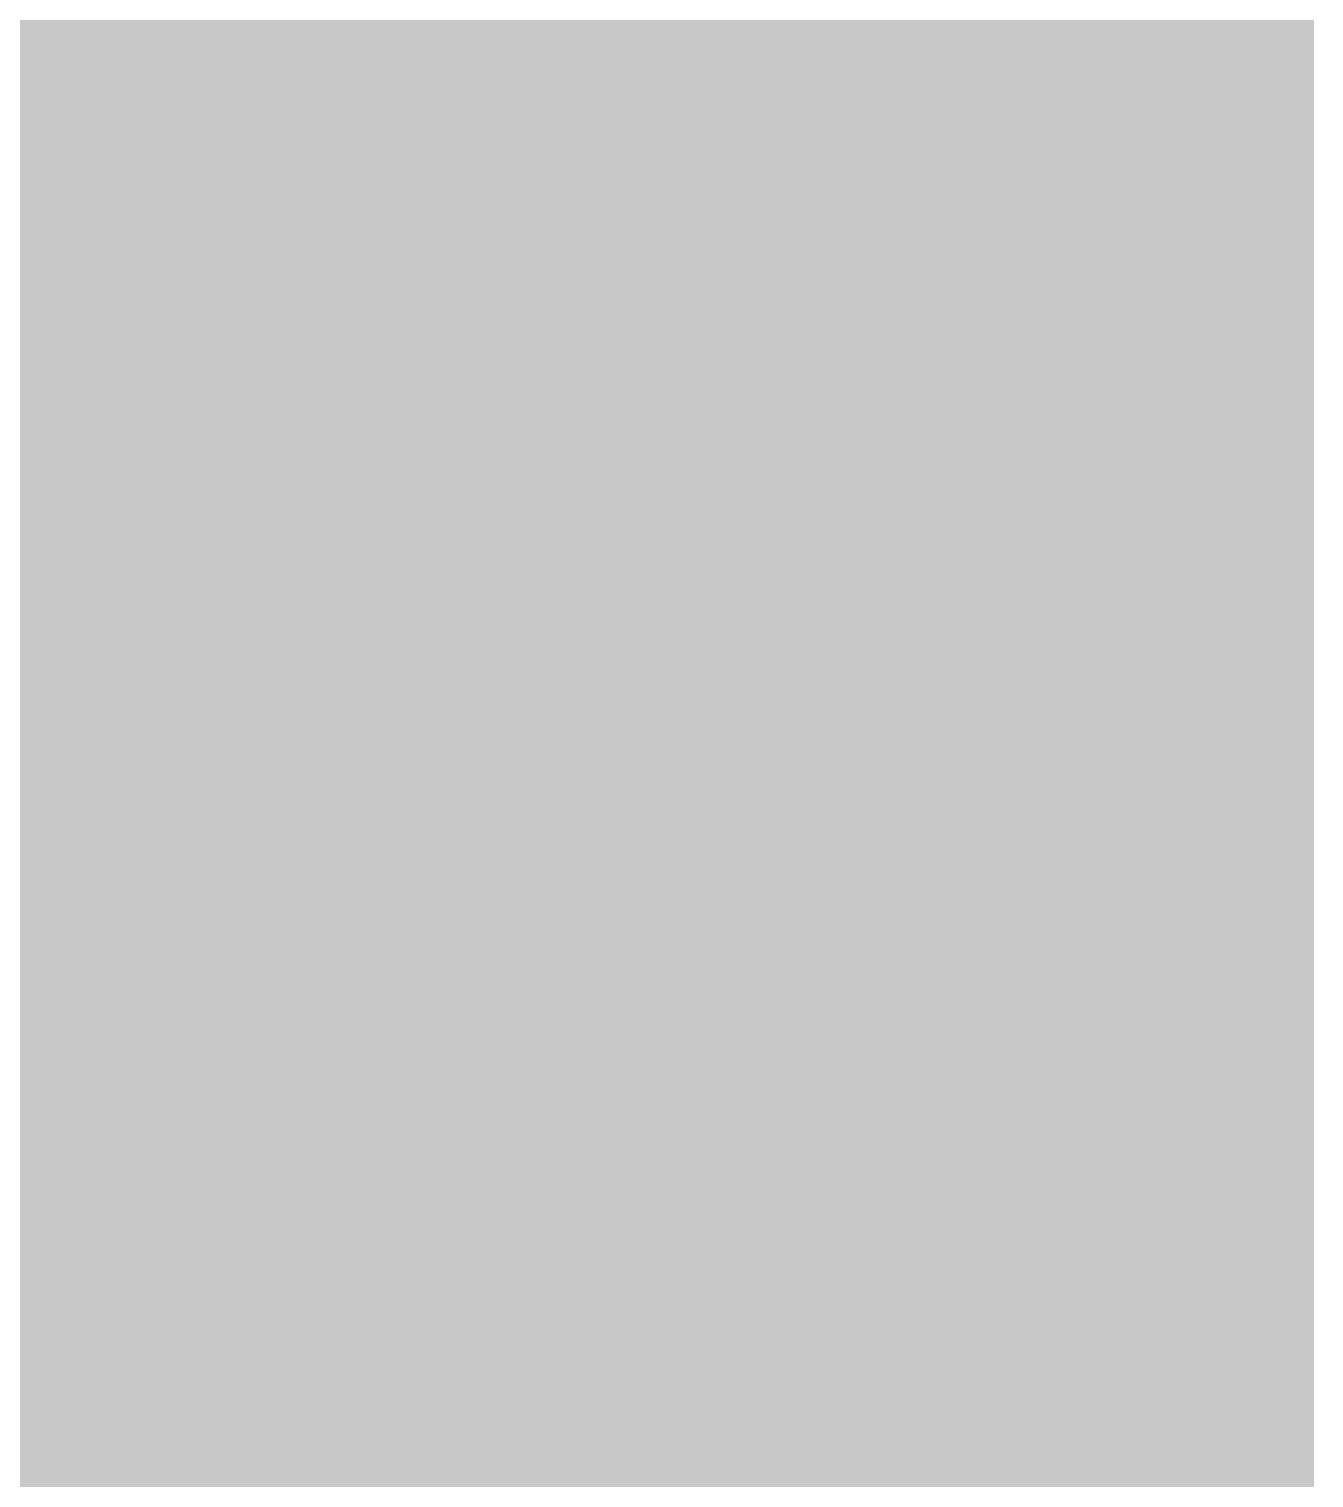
# Model space of a CAD drawing. Extents: x -0.1 to 65.1, y -1.2 to 30.1.
# Drawn here: x 24.2178 to 24.522, y 5.2769 to 5.6198 of the extents above; entities that cross this region are included whole.
import ezdxf

# ---------------------------------------------------------------- set-up
doc = ezdxf.new("R2010")
doc.units = 0
doc.header["$MEASUREMENT"] = 0
doc.layers.get('0').update_dxf_attribs({"linetype": 'CONTINUOUS'})
doc.layers.add('2D_LINE_126', color=7, linetype='CONTINUOUS')

# ---------------------------------------------------------------- blocks, each defined once
blk = doc.blocks.new('SMOOTH_0$0254')
at = {"const_width": 0.0127}
blk.add_lwpolyline([(-0.00635, 0, 1), (0.00635, 0, 1)], format="xyb", close=True, dxfattribs=at)
blk = doc.blocks.new('DRAWING_63')
at = {"layer": '2D_LINE_126', "const_width": 0.0254}
for points in [[(-5.84073, -2.24028), (-5.84073, -2.22885), (-5.84073, -2.21742), (-5.84073, -2.20599), (-5.84073, -2.19456), (-5.84073, -2.18313), (-5.84073, -2.1717), (-5.84073, -2.16027), (-5.84073, -2.14884), (-5.84073, -2.13741), (-5.84073, -2.12598), (-5.84073, -2.11455), (-5.84073, -2.10312), (-5.84073, -2.09169), (-5.84073, -2.08026), (-5.84073, -2.06883), (-5.84073, -2.0574), (-5.84073, -2.04597), (-5.84073, -2.03454), (-5.84073, -2.02311), (-5.84073, -2.01168), (-5.84073, -2.00025), (-5.84073, -1.98882), (-5.84073, -1.97739), (-5.84073, -1.96596), (-5.84073, -1.95453), (-5.84073, -1.9431), (-5.84073, -1.93167), (-5.84073, -1.92024), (-5.84073, -1.90881), (-5.84073, -1.89738), (-5.84073, -1.88595), (-5.84073, -1.87452), (-5.84073, -1.86309)], [(-6.08076, -2.24028), (-6.08076, -2.22885), (-6.08076, -2.21742), (-6.08076, -2.20599), (-6.08076, -2.19456), (-6.08076, -2.18313), (-6.08076, -2.1717), (-6.08076, -2.16027), (-6.08076, -2.14884), (-6.08076, -2.13741), (-6.08076, -2.12598), (-6.08076, -2.11455), (-6.08076, -2.10312), (-6.08076, -2.09169), (-6.08076, -2.08026), (-6.08076, -2.06883), (-6.08076, -2.0574), (-6.08076, -2.04597), (-6.08076, -2.03454), (-6.08076, -2.02311), (-6.08076, -2.01168), (-6.08076, -2.00025), (-6.08076, -1.98882), (-6.08076, -1.97739), (-6.08076, -1.96596), (-6.08076, -1.95453), (-6.08076, -1.9431), (-6.08076, -1.93167), (-6.08076, -1.92024), (-6.08076, -1.90881), (-6.08076, -1.89738), (-6.08076, -1.88595), (-6.08076, -1.87452), (-6.08076, -1.86309)], [(-6.06933, -2.24028), (-6.06933, -2.22885), (-6.06933, -2.21742), (-6.06933, -2.20599), (-6.06933, -2.19456), (-6.06933, -2.18313), (-6.06933, -2.1717), (-6.06933, -2.16027), (-6.06933, -2.14884), (-6.06933, -2.13741), (-6.06933, -2.12598), (-6.06933, -2.11455), (-6.06933, -2.10312), (-6.06933, -2.09169), (-6.06933, -2.08026), (-6.06933, -2.06883), (-6.06933, -2.0574), (-6.06933, -2.04597), (-6.06933, -2.03454), (-6.06933, -2.02311), (-6.06933, -2.01168), (-6.06933, -2.00025), (-6.06933, -1.98882), (-6.06933, -1.97739), (-6.06933, -1.96596), (-6.06933, -1.95453), (-6.06933, -1.9431), (-6.06933, -1.93167), (-6.06933, -1.92024), (-6.06933, -1.90881), (-6.06933, -1.89738), (-6.06933, -1.88595), (-6.06933, -1.87452), (-6.06933, -1.86309)], [(-6.0579, -2.24028), (-6.0579, -2.22885), (-6.0579, -2.21742), (-6.0579, -2.20599), (-6.0579, -2.19456), (-6.0579, -2.18313), (-6.0579, -2.1717), (-6.0579, -2.16027), (-6.0579, -2.14884), (-6.0579, -2.13741), (-6.0579, -2.12598), (-6.0579, -2.11455), (-6.0579, -2.10312), (-6.0579, -2.09169), (-6.0579, -2.08026), (-6.0579, -2.06883), (-6.0579, -2.0574), (-6.0579, -2.04597), (-6.0579, -2.03454), (-6.0579, -2.02311), (-6.0579, -2.01168), (-6.0579, -2.00025), (-6.0579, -1.98882), (-6.0579, -1.97739), (-6.0579, -1.96596), (-6.0579, -1.95453), (-6.0579, -1.9431), (-6.0579, -1.93167), (-6.0579, -1.92024), (-6.0579, -1.90881), (-6.0579, -1.89738), (-6.0579, -1.88595), (-6.0579, -1.87452), (-6.0579, -1.86309)], [(-6.04647, -2.24028), (-6.04647, -2.22885), (-6.04647, -2.21742), (-6.04647, -2.20599), (-6.04647, -2.19456), (-6.04647, -2.18313), (-6.04647, -2.1717), (-6.04647, -2.16027), (-6.04647, -2.14884), (-6.04647, -2.13741), (-6.04647, -2.12598), (-6.04647, -2.11455), (-6.04647, -2.10312), (-6.04647, -2.09169), (-6.04647, -2.08026), (-6.04647, -2.06883), (-6.04647, -2.0574), (-6.04647, -2.04597), (-6.04647, -2.03454), (-6.04647, -2.02311), (-6.04647, -2.01168), (-6.04647, -2.00025), (-6.04647, -1.98882), (-6.04647, -1.97739), (-6.04647, -1.96596), (-6.04647, -1.95453), (-6.04647, -1.9431), (-6.04647, -1.93167), (-6.04647, -1.92024), (-6.04647, -1.90881), (-6.04647, -1.89738), (-6.04647, -1.88595), (-6.04647, -1.87452), (-6.04647, -1.86309)], [(-6.03504, -2.24028), (-6.03504, -2.22885), (-6.03504, -2.21742), (-6.03504, -2.20599), (-6.03504, -2.19456), (-6.03504, -2.18313), (-6.03504, -2.1717), (-6.03504, -2.16027), (-6.03504, -2.14884), (-6.03504, -2.13741), (-6.03504, -2.12598), (-6.03504, -2.11455), (-6.03504, -2.10312), (-6.03504, -2.09169), (-6.03504, -2.08026), (-6.03504, -2.06883), (-6.03504, -2.0574), (-6.03504, -2.04597), (-6.03504, -2.03454), (-6.03504, -2.02311), (-6.03504, -2.01168), (-6.03504, -2.00025), (-6.03504, -1.98882), (-6.03504, -1.97739), (-6.03504, -1.96596), (-6.03504, -1.95453), (-6.03504, -1.9431), (-6.03504, -1.93167), (-6.03504, -1.92024), (-6.03504, -1.90881), (-6.03504, -1.89738), (-6.03504, -1.88595), (-6.03504, -1.87452), (-6.03504, -1.86309)], [(-6.02361, -2.24028), (-6.02361, -2.22885), (-6.02361, -2.21742), (-6.02361, -2.20599), (-6.02361, -2.19456), (-6.02361, -2.18313), (-6.02361, -2.1717), (-6.02361, -2.16027), (-6.02361, -2.14884), (-6.02361, -2.13741), (-6.02361, -2.12598), (-6.02361, -2.11455), (-6.02361, -2.10312), (-6.02361, -2.09169), (-6.02361, -2.08026), (-6.02361, -2.06883), (-6.02361, -2.0574), (-6.02361, -2.04597), (-6.02361, -2.03454), (-6.02361, -2.02311), (-6.02361, -2.01168), (-6.02361, -2.00025), (-6.02361, -1.98882), (-6.02361, -1.97739), (-6.02361, -1.96596), (-6.02361, -1.95453), (-6.02361, -1.9431), (-6.02361, -1.93167), (-6.02361, -1.92024), (-6.02361, -1.90881), (-6.02361, -1.89738), (-6.02361, -1.88595), (-6.02361, -1.87452), (-6.02361, -1.86309)], [(-6.01218, -2.24028), (-6.01218, -2.22885), (-6.01218, -2.21742), (-6.01218, -2.20599), (-6.01218, -2.19456), (-6.01218, -2.18313), (-6.01218, -2.1717), (-6.01218, -2.16027), (-6.01218, -2.14884), (-6.01218, -2.13741), (-6.01218, -2.12598), (-6.01218, -2.11455), (-6.01218, -2.10312), (-6.01218, -2.09169), (-6.01218, -2.08026), (-6.01218, -2.06883), (-6.01218, -2.0574), (-6.01218, -2.04597), (-6.01218, -2.03454), (-6.01218, -2.02311), (-6.01218, -2.01168), (-6.01218, -2.00025), (-6.01218, -1.98882), (-6.01218, -1.97739), (-6.01218, -1.96596), (-6.01218, -1.95453), (-6.01218, -1.9431), (-6.01218, -1.93167), (-6.01218, -1.92024), (-6.01218, -1.90881), (-6.01218, -1.89738), (-6.01218, -1.88595), (-6.01218, -1.87452), (-6.01218, -1.86309)], [(-6.00075, -2.24028), (-6.00075, -2.22885), (-6.00075, -2.21742), (-6.00075, -2.20599), (-6.00075, -2.19456), (-6.00075, -2.18313), (-6.00075, -2.1717), (-6.00075, -2.16027), (-6.00075, -2.14884), (-6.00075, -2.13741), (-6.00075, -2.12598), (-6.00075, -2.11455), (-6.00075, -2.10312), (-6.00075, -2.09169), (-6.00075, -2.08026), (-6.00075, -2.06883), (-6.00075, -2.0574), (-6.00075, -2.04597), (-6.00075, -2.03454), (-6.00075, -2.02311), (-6.00075, -2.01168), (-6.00075, -2.00025), (-6.00075, -1.98882), (-6.00075, -1.97739), (-6.00075, -1.96596), (-6.00075, -1.95453), (-6.00075, -1.9431), (-6.00075, -1.93167), (-6.00075, -1.92024), (-6.00075, -1.90881), (-6.00075, -1.89738), (-6.00075, -1.88595), (-6.00075, -1.87452), (-6.00075, -1.86309)], [(-5.98932, -2.24028), (-5.98932, -2.22885), (-5.98932, -2.21742), (-5.98932, -2.20599), (-5.98932, -2.19456), (-5.98932, -2.18313), (-5.98932, -2.1717), (-5.98932, -2.16027), (-5.98932, -2.14884), (-5.98932, -2.13741), (-5.98932, -2.12598), (-5.98932, -2.11455), (-5.98932, -2.10312), (-5.98932, -2.09169), (-5.98932, -2.08026), (-5.98932, -2.06883), (-5.98932, -2.0574), (-5.98932, -2.04597), (-5.98932, -2.03454), (-5.98932, -2.02311), (-5.98932, -2.01168), (-5.98932, -2.00025), (-5.98932, -1.98882), (-5.98932, -1.97739), (-5.98932, -1.96596), (-5.98932, -1.95453), (-5.98932, -1.9431), (-5.98932, -1.93167), (-5.98932, -1.92024), (-5.98932, -1.90881), (-5.98932, -1.89738), (-5.98932, -1.88595), (-5.98932, -1.87452), (-5.98932, -1.86309)], [(-5.97789, -2.24028), (-5.97789, -2.22885), (-5.97789, -2.21742), (-5.97789, -2.20599), (-5.97789, -2.19456), (-5.97789, -2.18313), (-5.97789, -2.1717), (-5.97789, -2.16027), (-5.97789, -2.14884), (-5.97789, -2.13741), (-5.97789, -2.12598), (-5.97789, -2.11455), (-5.97789, -2.10312), (-5.97789, -2.09169), (-5.97789, -2.08026), (-5.97789, -2.06883), (-5.97789, -2.0574), (-5.97789, -2.04597), (-5.97789, -2.03454), (-5.97789, -2.02311), (-5.97789, -2.01168), (-5.97789, -2.00025), (-5.97789, -1.98882), (-5.97789, -1.97739), (-5.97789, -1.96596), (-5.97789, -1.95453), (-5.97789, -1.9431), (-5.97789, -1.93167), (-5.97789, -1.92024), (-5.97789, -1.90881), (-5.97789, -1.89738), (-5.97789, -1.88595), (-5.97789, -1.87452), (-5.97789, -1.86309)], [(-5.96646, -2.24028), (-5.96646, -2.22885), (-5.96646, -2.21742), (-5.96646, -2.20599), (-5.96646, -2.19456), (-5.96646, -2.18313), (-5.96646, -2.1717), (-5.96646, -2.16027), (-5.96646, -2.14884), (-5.96646, -2.13741), (-5.96646, -2.12598), (-5.96646, -2.11455), (-5.96646, -2.10312), (-5.96646, -2.09169), (-5.96646, -2.08026), (-5.96646, -2.06883), (-5.96646, -2.0574), (-5.96646, -2.04597), (-5.96646, -2.03454), (-5.96646, -2.02311), (-5.96646, -2.01168), (-5.96646, -2.00025), (-5.96646, -1.98882), (-5.96646, -1.97739), (-5.96646, -1.96596), (-5.96646, -1.95453), (-5.96646, -1.9431), (-5.96646, -1.93167), (-5.96646, -1.92024), (-5.96646, -1.90881), (-5.96646, -1.89738), (-5.96646, -1.88595), (-5.96646, -1.87452), (-5.96646, -1.86309)], [(-5.95503, -2.24028), (-5.95503, -2.22885), (-5.95503, -2.21742), (-5.95503, -2.20599), (-5.95503, -2.19456), (-5.95503, -2.18313), (-5.95503, -2.1717), (-5.95503, -2.16027), (-5.95503, -2.14884), (-5.95503, -2.13741), (-5.95503, -2.12598), (-5.95503, -2.11455), (-5.95503, -2.10312), (-5.95503, -2.09169), (-5.95503, -2.08026), (-5.95503, -2.06883), (-5.95503, -2.0574), (-5.95503, -2.04597), (-5.95503, -2.03454), (-5.95503, -2.02311), (-5.95503, -2.01168), (-5.95503, -2.00025), (-5.95503, -1.98882), (-5.95503, -1.97739), (-5.95503, -1.96596), (-5.95503, -1.95453), (-5.95503, -1.9431), (-5.95503, -1.93167), (-5.95503, -1.92024), (-5.95503, -1.90881), (-5.95503, -1.89738), (-5.95503, -1.88595), (-5.95503, -1.87452), (-5.95503, -1.86309)], [(-5.9436, -2.24028), (-5.9436, -2.22885), (-5.9436, -2.21742), (-5.9436, -2.20599), (-5.9436, -2.19456), (-5.9436, -2.18313), (-5.9436, -2.1717), (-5.9436, -2.16027), (-5.9436, -2.14884), (-5.9436, -2.13741), (-5.9436, -2.12598), (-5.9436, -2.11455), (-5.9436, -2.10312), (-5.9436, -2.09169), (-5.9436, -2.08026), (-5.9436, -2.06883), (-5.9436, -2.0574), (-5.9436, -2.04597), (-5.9436, -2.03454), (-5.9436, -2.02311), (-5.9436, -2.01168), (-5.9436, -2.00025), (-5.9436, -1.98882), (-5.9436, -1.97739), (-5.9436, -1.96596), (-5.9436, -1.95453), (-5.9436, -1.9431), (-5.9436, -1.93167), (-5.9436, -1.92024), (-5.9436, -1.90881), (-5.9436, -1.89738), (-5.9436, -1.88595), (-5.9436, -1.87452), (-5.9436, -1.86309)], [(-5.93217, -2.24028), (-5.93217, -2.22885), (-5.93217, -2.21742), (-5.93217, -2.20599), (-5.93217, -2.19456), (-5.93217, -2.18313), (-5.93217, -2.1717), (-5.93217, -2.16027), (-5.93217, -2.14884), (-5.93217, -2.13741), (-5.93217, -2.12598), (-5.93217, -2.11455), (-5.93217, -2.10312), (-5.93217, -2.09169), (-5.93217, -2.08026), (-5.93217, -2.06883), (-5.93217, -2.0574), (-5.93217, -2.04597), (-5.93217, -2.03454), (-5.93217, -2.02311), (-5.93217, -2.01168), (-5.93217, -2.00025), (-5.93217, -1.98882), (-5.93217, -1.97739), (-5.93217, -1.96596), (-5.93217, -1.95453), (-5.93217, -1.9431), (-5.93217, -1.93167), (-5.93217, -1.92024), (-5.93217, -1.90881), (-5.93217, -1.89738), (-5.93217, -1.88595), (-5.93217, -1.87452), (-5.93217, -1.86309)], [(-5.92074, -2.24028), (-5.92074, -2.22885), (-5.92074, -2.21742), (-5.92074, -2.20599), (-5.92074, -2.19456), (-5.92074, -2.18313), (-5.92074, -2.1717), (-5.92074, -2.16027), (-5.92074, -2.14884), (-5.92074, -2.13741), (-5.92074, -2.12598), (-5.92074, -2.11455), (-5.92074, -2.10312), (-5.92074, -2.09169), (-5.92074, -2.08026), (-5.92074, -2.06883), (-5.92074, -2.0574), (-5.92074, -2.04597), (-5.92074, -2.03454), (-5.92074, -2.02311), (-5.92074, -2.01168), (-5.92074, -2.00025), (-5.92074, -1.98882), (-5.92074, -1.97739), (-5.92074, -1.96596), (-5.92074, -1.95453), (-5.92074, -1.9431), (-5.92074, -1.93167), (-5.92074, -1.92024), (-5.92074, -1.90881), (-5.92074, -1.89738), (-5.92074, -1.88595), (-5.92074, -1.87452), (-5.92074, -1.86309)], [(-5.90931, -2.24028), (-5.90931, -2.22885), (-5.90931, -2.21742), (-5.90931, -2.20599), (-5.90931, -2.19456), (-5.90931, -2.18313), (-5.90931, -2.1717), (-5.90931, -2.16027), (-5.90931, -2.14884), (-5.90931, -2.13741), (-5.90931, -2.12598), (-5.90931, -2.11455), (-5.90931, -2.10312), (-5.90931, -2.09169), (-5.90931, -2.08026), (-5.90931, -2.06883), (-5.90931, -2.0574), (-5.90931, -2.04597), (-5.90931, -2.03454), (-5.90931, -2.02311), (-5.90931, -2.01168), (-5.90931, -2.00025), (-5.90931, -1.98882), (-5.90931, -1.97739), (-5.90931, -1.96596), (-5.90931, -1.95453), (-5.90931, -1.9431), (-5.90931, -1.93167), (-5.90931, -1.92024), (-5.90931, -1.90881), (-5.90931, -1.89738), (-5.90931, -1.88595), (-5.90931, -1.87452), (-5.90931, -1.86309)], [(-5.89788, -2.24028), (-5.89788, -2.22885), (-5.89788, -2.21742), (-5.89788, -2.20599), (-5.89788, -2.19456), (-5.89788, -2.18313), (-5.89788, -2.1717), (-5.89788, -2.16027), (-5.89788, -2.14884), (-5.89788, -2.13741), (-5.89788, -2.12598), (-5.89788, -2.11455), (-5.89788, -2.10312), (-5.89788, -2.09169), (-5.89788, -2.08026), (-5.89788, -2.06883), (-5.89788, -2.0574), (-5.89788, -2.04597), (-5.89788, -2.03454), (-5.89788, -2.02311), (-5.89788, -2.01168), (-5.89788, -2.00025), (-5.89788, -1.98882), (-5.89788, -1.97739), (-5.89788, -1.96596), (-5.89788, -1.95453), (-5.89788, -1.9431), (-5.89788, -1.93167), (-5.89788, -1.92024), (-5.89788, -1.90881), (-5.89788, -1.89738), (-5.89788, -1.88595), (-5.89788, -1.87452), (-5.89788, -1.86309)], [(-5.88645, -2.24028), (-5.88645, -2.22885), (-5.88645, -2.21742), (-5.88645, -2.20599), (-5.88645, -2.19456), (-5.88645, -2.18313), (-5.88645, -2.1717), (-5.88645, -2.16027), (-5.88645, -2.14884), (-5.88645, -2.13741), (-5.88645, -2.12598), (-5.88645, -2.11455), (-5.88645, -2.10312), (-5.88645, -2.09169), (-5.88645, -2.08026), (-5.88645, -2.06883), (-5.88645, -2.0574), (-5.88645, -2.04597), (-5.88645, -2.03454), (-5.88645, -2.02311), (-5.88645, -2.01168), (-5.88645, -2.00025), (-5.88645, -1.98882), (-5.88645, -1.97739), (-5.88645, -1.96596), (-5.88645, -1.95453), (-5.88645, -1.9431), (-5.88645, -1.93167), (-5.88645, -1.92024), (-5.88645, -1.90881), (-5.88645, -1.89738), (-5.88645, -1.88595), (-5.88645, -1.87452), (-5.88645, -1.86309)], [(-5.87502, -2.24028), (-5.87502, -2.22885), (-5.87502, -2.21742), (-5.87502, -2.20599), (-5.87502, -2.19456), (-5.87502, -2.18313), (-5.87502, -2.1717), (-5.87502, -2.16027), (-5.87502, -2.14884), (-5.87502, -2.13741), (-5.87502, -2.12598), (-5.87502, -2.11455), (-5.87502, -2.10312), (-5.87502, -2.09169), (-5.87502, -2.08026), (-5.87502, -2.06883), (-5.87502, -2.0574), (-5.87502, -2.04597), (-5.87502, -2.03454), (-5.87502, -2.02311), (-5.87502, -2.01168), (-5.87502, -2.00025), (-5.87502, -1.98882), (-5.87502, -1.97739), (-5.87502, -1.96596), (-5.87502, -1.95453), (-5.87502, -1.9431), (-5.87502, -1.93167), (-5.87502, -1.92024), (-5.87502, -1.90881), (-5.87502, -1.89738), (-5.87502, -1.88595), (-5.87502, -1.87452), (-5.87502, -1.86309)], [(-5.86359, -2.24028), (-5.86359, -2.22885), (-5.86359, -2.21742), (-5.86359, -2.20599), (-5.86359, -2.19456), (-5.86359, -2.18313), (-5.86359, -2.1717), (-5.86359, -2.16027), (-5.86359, -2.14884), (-5.86359, -2.13741), (-5.86359, -2.12598), (-5.86359, -2.11455), (-5.86359, -2.10312), (-5.86359, -2.09169), (-5.86359, -2.08026), (-5.86359, -2.06883), (-5.86359, -2.0574), (-5.86359, -2.04597), (-5.86359, -2.03454), (-5.86359, -2.02311), (-5.86359, -2.01168), (-5.86359, -2.00025), (-5.86359, -1.98882), (-5.86359, -1.97739), (-5.86359, -1.96596), (-5.86359, -1.95453), (-5.86359, -1.9431), (-5.86359, -1.93167), (-5.86359, -1.92024), (-5.86359, -1.90881), (-5.86359, -1.89738), (-5.86359, -1.88595), (-5.86359, -1.87452), (-5.86359, -1.86309)], [(-5.85216, -2.24028), (-5.85216, -2.22885), (-5.85216, -2.21742), (-5.85216, -2.20599), (-5.85216, -2.19456), (-5.85216, -2.18313), (-5.85216, -2.1717), (-5.85216, -2.16027), (-5.85216, -2.14884), (-5.85216, -2.13741), (-5.85216, -2.12598), (-5.85216, -2.11455), (-5.85216, -2.10312), (-5.85216, -2.09169), (-5.85216, -2.08026), (-5.85216, -2.06883), (-5.85216, -2.0574), (-5.85216, -2.04597), (-5.85216, -2.03454), (-5.85216, -2.02311), (-5.85216, -2.01168), (-5.85216, -2.00025), (-5.85216, -1.98882), (-5.85216, -1.97739), (-5.85216, -1.96596), (-5.85216, -1.95453), (-5.85216, -1.9431), (-5.85216, -1.93167), (-5.85216, -1.92024), (-5.85216, -1.90881), (-5.85216, -1.89738), (-5.85216, -1.88595), (-5.85216, -1.87452), (-5.85216, -1.86309)], [(-6.13791, -2.24028), (-6.13791, -2.22885), (-6.13791, -2.21742), (-6.13791, -2.20599), (-6.13791, -2.19456), (-6.13791, -2.18313), (-6.13791, -2.1717), (-6.13791, -2.16027), (-6.13791, -2.14884), (-6.13791, -2.13741), (-6.13791, -2.12598), (-6.13791, -2.11455), (-6.13791, -2.10312), (-6.13791, -2.09169), (-6.13791, -2.08026), (-6.13791, -2.06883), (-6.13791, -2.0574), (-6.13791, -2.04597), (-6.13791, -2.03454), (-6.13791, -2.02311), (-6.13791, -2.01168), (-6.13791, -2.00025), (-6.13791, -1.98882), (-6.13791, -1.97739), (-6.13791, -1.96596), (-6.13791, -1.95453), (-6.13791, -1.9431), (-6.13791, -1.93167), (-6.13791, -1.92024), (-6.13791, -1.90881), (-6.13791, -1.89738), (-6.13791, -1.88595), (-6.13791, -1.87452), (-6.13791, -1.86309)], [(-6.12648, -2.24028), (-6.12648, -2.22885), (-6.12648, -2.21742), (-6.12648, -2.20599), (-6.12648, -2.19456), (-6.12648, -2.18313), (-6.12648, -2.1717), (-6.12648, -2.16027), (-6.12648, -2.14884), (-6.12648, -2.13741), (-6.12648, -2.12598), (-6.12648, -2.11455), (-6.12648, -2.10312), (-6.12648, -2.09169), (-6.12648, -2.08026), (-6.12648, -2.06883), (-6.12648, -2.0574), (-6.12648, -2.04597), (-6.12648, -2.03454), (-6.12648, -2.02311), (-6.12648, -2.01168), (-6.12648, -2.00025), (-6.12648, -1.98882), (-6.12648, -1.97739), (-6.12648, -1.96596), (-6.12648, -1.95453), (-6.12648, -1.9431), (-6.12648, -1.93167), (-6.12648, -1.92024), (-6.12648, -1.90881), (-6.12648, -1.89738), (-6.12648, -1.88595), (-6.12648, -1.87452), (-6.12648, -1.86309)], [(-6.11505, -2.24028), (-6.11505, -2.22885), (-6.11505, -2.21742), (-6.11505, -2.20599), (-6.11505, -2.19456), (-6.11505, -2.18313), (-6.11505, -2.1717), (-6.11505, -2.16027), (-6.11505, -2.14884), (-6.11505, -2.13741), (-6.11505, -2.12598), (-6.11505, -2.11455), (-6.11505, -2.10312), (-6.11505, -2.09169), (-6.11505, -2.08026), (-6.11505, -2.06883), (-6.11505, -2.0574), (-6.11505, -2.04597), (-6.11505, -2.03454), (-6.11505, -2.02311), (-6.11505, -2.01168), (-6.11505, -2.00025), (-6.11505, -1.98882), (-6.11505, -1.97739), (-6.11505, -1.96596), (-6.11505, -1.95453), (-6.11505, -1.9431), (-6.11505, -1.93167), (-6.11505, -1.92024), (-6.11505, -1.90881), (-6.11505, -1.89738), (-6.11505, -1.88595), (-6.11505, -1.87452), (-6.11505, -1.86309)], [(-6.10362, -2.24028), (-6.10362, -2.22885), (-6.10362, -2.21742), (-6.10362, -2.20599), (-6.10362, -2.19456), (-6.10362, -2.18313), (-6.10362, -2.1717), (-6.10362, -2.16027), (-6.10362, -2.14884), (-6.10362, -2.13741), (-6.10362, -2.12598), (-6.10362, -2.11455), (-6.10362, -2.10312), (-6.10362, -2.09169), (-6.10362, -2.08026), (-6.10362, -2.06883), (-6.10362, -2.0574), (-6.10362, -2.04597), (-6.10362, -2.03454), (-6.10362, -2.02311), (-6.10362, -2.01168), (-6.10362, -2.00025), (-6.10362, -1.98882), (-6.10362, -1.97739), (-6.10362, -1.96596), (-6.10362, -1.95453), (-6.10362, -1.9431), (-6.10362, -1.93167), (-6.10362, -1.92024), (-6.10362, -1.90881), (-6.10362, -1.89738), (-6.10362, -1.88595), (-6.10362, -1.87452), (-6.10362, -1.86309)], [(-6.14934, -1.87452), (-6.13791, -1.87452), (-6.12648, -1.87452), (-6.11505, -1.87452), (-6.10362, -1.87452), (-6.09219, -1.87452), (-6.09219, -1.86309)], [(-6.14934, -1.88595), (-6.13791, -1.88595), (-6.12648, -1.88595), (-6.11505, -1.88595), (-6.10362, -1.88595), (-6.09219, -1.88595), (-6.09219, -1.87452), (-6.08076, -1.87452), (-6.06933, -1.87452), (-6.0579, -1.87452), (-6.04647, -1.87452), (-6.03504, -1.87452), (-6.02361, -1.87452), (-6.01218, -1.87452), (-6.00075, -1.87452), (-5.98932, -1.87452), (-5.97789, -1.87452), (-5.96646, -1.87452), (-5.95503, -1.87452), (-5.9436, -1.87452), (-5.93217, -1.87452), (-5.92074, -1.87452), (-5.90931, -1.87452), (-5.89788, -1.87452), (-5.88645, -1.87452), (-5.87502, -1.87452), (-5.86359, -1.87452), (-5.85216, -1.87452), (-5.84073, -1.87452)], [(-6.14934, -1.89738), (-6.13791, -1.89738), (-6.12648, -1.89738), (-6.11505, -1.89738), (-6.10362, -1.89738), (-6.09219, -1.89738), (-6.09219, -1.88595), (-6.08076, -1.88595), (-6.06933, -1.88595), (-6.0579, -1.88595), (-6.04647, -1.88595), (-6.03504, -1.88595), (-6.02361, -1.88595), (-6.01218, -1.88595), (-6.00075, -1.88595), (-5.98932, -1.88595), (-5.97789, -1.88595), (-5.96646, -1.88595), (-5.95503, -1.88595), (-5.9436, -1.88595), (-5.93217, -1.88595), (-5.92074, -1.88595), (-5.90931, -1.88595), (-5.89788, -1.88595), (-5.88645, -1.88595), (-5.87502, -1.88595), (-5.86359, -1.88595), (-5.85216, -1.88595), (-5.84073, -1.88595)], [(-6.14934, -1.90881), (-6.13791, -1.90881), (-6.12648, -1.90881), (-6.11505, -1.90881), (-6.10362, -1.90881), (-6.09219, -1.90881), (-6.09219, -1.89738), (-6.08076, -1.89738), (-6.06933, -1.89738), (-6.0579, -1.89738), (-6.04647, -1.89738), (-6.03504, -1.89738), (-6.02361, -1.89738), (-6.01218, -1.89738), (-6.00075, -1.89738), (-5.98932, -1.89738), (-5.97789, -1.89738), (-5.96646, -1.89738), (-5.95503, -1.89738), (-5.9436, -1.89738), (-5.93217, -1.89738), (-5.92074, -1.89738), (-5.90931, -1.89738), (-5.89788, -1.89738), (-5.88645, -1.89738), (-5.87502, -1.89738), (-5.86359, -1.89738), (-5.85216, -1.89738), (-5.84073, -1.89738)], [(-6.14934, -1.92024), (-6.13791, -1.92024), (-6.12648, -1.92024), (-6.11505, -1.92024), (-6.10362, -1.92024), (-6.09219, -1.92024), (-6.09219, -1.90881), (-6.08076, -1.90881), (-6.06933, -1.90881), (-6.0579, -1.90881), (-6.04647, -1.90881), (-6.03504, -1.90881), (-6.02361, -1.90881), (-6.01218, -1.90881), (-6.00075, -1.90881), (-5.98932, -1.90881), (-5.97789, -1.90881), (-5.96646, -1.90881), (-5.95503, -1.90881), (-5.9436, -1.90881), (-5.93217, -1.90881), (-5.92074, -1.90881), (-5.90931, -1.90881), (-5.89788, -1.90881), (-5.88645, -1.90881), (-5.87502, -1.90881), (-5.86359, -1.90881), (-5.85216, -1.90881), (-5.84073, -1.90881)], [(-6.14934, -1.93167), (-6.13791, -1.93167), (-6.12648, -1.93167), (-6.11505, -1.93167), (-6.10362, -1.93167), (-6.09219, -1.93167), (-6.09219, -1.92024), (-6.08076, -1.92024), (-6.06933, -1.92024), (-6.0579, -1.92024), (-6.04647, -1.92024), (-6.03504, -1.92024), (-6.02361, -1.92024), (-6.01218, -1.92024), (-6.00075, -1.92024), (-5.98932, -1.92024), (-5.97789, -1.92024), (-5.96646, -1.92024), (-5.95503, -1.92024), (-5.9436, -1.92024), (-5.93217, -1.92024), (-5.92074, -1.92024), (-5.90931, -1.92024), (-5.89788, -1.92024), (-5.88645, -1.92024), (-5.87502, -1.92024), (-5.86359, -1.92024), (-5.85216, -1.92024), (-5.84073, -1.92024)], [(-6.14934, -1.9431), (-6.13791, -1.9431), (-6.12648, -1.9431), (-6.11505, -1.9431), (-6.10362, -1.9431), (-6.09219, -1.9431), (-6.09219, -1.93167), (-6.08076, -1.93167), (-6.06933, -1.93167), (-6.0579, -1.93167), (-6.04647, -1.93167), (-6.03504, -1.93167), (-6.02361, -1.93167), (-6.01218, -1.93167), (-6.00075, -1.93167), (-5.98932, -1.93167), (-5.97789, -1.93167), (-5.96646, -1.93167), (-5.95503, -1.93167), (-5.9436, -1.93167), (-5.93217, -1.93167), (-5.92074, -1.93167), (-5.90931, -1.93167), (-5.89788, -1.93167), (-5.88645, -1.93167), (-5.87502, -1.93167), (-5.86359, -1.93167), (-5.85216, -1.93167), (-5.84073, -1.93167)], [(-6.14934, -1.95453), (-6.13791, -1.95453), (-6.12648, -1.95453), (-6.11505, -1.95453), (-6.10362, -1.95453), (-6.09219, -1.95453), (-6.09219, -1.9431), (-6.08076, -1.9431), (-6.06933, -1.9431), (-6.0579, -1.9431), (-6.04647, -1.9431), (-6.03504, -1.9431), (-6.02361, -1.9431), (-6.01218, -1.9431), (-6.00075, -1.9431), (-5.98932, -1.9431), (-5.97789, -1.9431), (-5.96646, -1.9431), (-5.95503, -1.9431), (-5.9436, -1.9431), (-5.93217, -1.9431), (-5.92074, -1.9431), (-5.90931, -1.9431), (-5.89788, -1.9431), (-5.88645, -1.9431), (-5.87502, -1.9431), (-5.86359, -1.9431), (-5.85216, -1.9431), (-5.84073, -1.9431)], [(-6.14934, -1.96596), (-6.13791, -1.96596), (-6.12648, -1.96596), (-6.11505, -1.96596), (-6.10362, -1.96596), (-6.09219, -1.96596), (-6.09219, -1.95453), (-6.08076, -1.95453), (-6.06933, -1.95453), (-6.0579, -1.95453), (-6.04647, -1.95453), (-6.03504, -1.95453), (-6.02361, -1.95453), (-6.01218, -1.95453), (-6.00075, -1.95453), (-5.98932, -1.95453), (-5.97789, -1.95453), (-5.96646, -1.95453), (-5.95503, -1.95453), (-5.9436, -1.95453), (-5.93217, -1.95453), (-5.92074, -1.95453), (-5.90931, -1.95453), (-5.89788, -1.95453), (-5.88645, -1.95453), (-5.87502, -1.95453), (-5.86359, -1.95453), (-5.85216, -1.95453), (-5.84073, -1.95453)], [(-6.14934, -1.97739), (-6.13791, -1.97739), (-6.12648, -1.97739), (-6.11505, -1.97739), (-6.10362, -1.97739), (-6.09219, -1.97739), (-6.09219, -1.96596), (-6.08076, -1.96596), (-6.06933, -1.96596), (-6.0579, -1.96596), (-6.04647, -1.96596), (-6.03504, -1.96596), (-6.02361, -1.96596), (-6.01218, -1.96596), (-6.00075, -1.96596), (-5.98932, -1.96596), (-5.97789, -1.96596), (-5.96646, -1.96596), (-5.95503, -1.96596), (-5.9436, -1.96596), (-5.93217, -1.96596), (-5.92074, -1.96596), (-5.90931, -1.96596), (-5.89788, -1.96596), (-5.88645, -1.96596), (-5.87502, -1.96596), (-5.86359, -1.96596), (-5.85216, -1.96596), (-5.84073, -1.96596)], [(-6.14934, -1.98882), (-6.13791, -1.98882), (-6.12648, -1.98882), (-6.11505, -1.98882), (-6.10362, -1.98882), (-6.09219, -1.98882), (-6.09219, -1.97739), (-6.08076, -1.97739), (-6.06933, -1.97739), (-6.0579, -1.97739), (-6.04647, -1.97739), (-6.03504, -1.97739), (-6.02361, -1.97739), (-6.01218, -1.97739), (-6.00075, -1.97739), (-5.98932, -1.97739), (-5.97789, -1.97739), (-5.96646, -1.97739), (-5.95503, -1.97739), (-5.9436, -1.97739), (-5.93217, -1.97739), (-5.92074, -1.97739), (-5.90931, -1.97739), (-5.89788, -1.97739), (-5.88645, -1.97739), (-5.87502, -1.97739), (-5.86359, -1.97739), (-5.85216, -1.97739), (-5.84073, -1.97739)], [(-6.14934, -2.00025), (-6.13791, -2.00025), (-6.12648, -2.00025), (-6.11505, -2.00025), (-6.10362, -2.00025), (-6.09219, -2.00025), (-6.09219, -1.98882), (-6.08076, -1.98882), (-6.06933, -1.98882), (-6.0579, -1.98882), (-6.04647, -1.98882), (-6.03504, -1.98882), (-6.02361, -1.98882), (-6.01218, -1.98882), (-6.00075, -1.98882), (-5.98932, -1.98882), (-5.97789, -1.98882), (-5.96646, -1.98882), (-5.95503, -1.98882), (-5.9436, -1.98882), (-5.93217, -1.98882), (-5.92074, -1.98882), (-5.90931, -1.98882), (-5.89788, -1.98882), (-5.88645, -1.98882), (-5.87502, -1.98882), (-5.86359, -1.98882), (-5.85216, -1.98882), (-5.84073, -1.98882)], [(-6.14934, -2.01168), (-6.13791, -2.01168), (-6.12648, -2.01168), (-6.11505, -2.01168), (-6.10362, -2.01168), (-6.09219, -2.01168), (-6.09219, -2.00025), (-6.08076, -2.00025), (-6.06933, -2.00025), (-6.0579, -2.00025), (-6.04647, -2.00025), (-6.03504, -2.00025), (-6.02361, -2.00025), (-6.01218, -2.00025), (-6.00075, -2.00025), (-5.98932, -2.00025), (-5.97789, -2.00025), (-5.96646, -2.00025), (-5.95503, -2.00025), (-5.9436, -2.00025), (-5.93217, -2.00025), (-5.92074, -2.00025), (-5.90931, -2.00025), (-5.89788, -2.00025), (-5.88645, -2.00025), (-5.87502, -2.00025), (-5.86359, -2.00025), (-5.85216, -2.00025), (-5.84073, -2.00025)], [(-6.14934, -2.02311), (-6.13791, -2.02311), (-6.12648, -2.02311), (-6.11505, -2.02311), (-6.10362, -2.02311), (-6.09219, -2.02311), (-6.09219, -2.01168), (-6.08076, -2.01168), (-6.06933, -2.01168), (-6.0579, -2.01168), (-6.04647, -2.01168), (-6.03504, -2.01168), (-6.02361, -2.01168), (-6.01218, -2.01168), (-6.00075, -2.01168), (-5.98932, -2.01168), (-5.97789, -2.01168), (-5.96646, -2.01168), (-5.95503, -2.01168), (-5.9436, -2.01168), (-5.93217, -2.01168), (-5.92074, -2.01168), (-5.90931, -2.01168), (-5.89788, -2.01168), (-5.88645, -2.01168), (-5.87502, -2.01168), (-5.86359, -2.01168), (-5.85216, -2.01168), (-5.84073, -2.01168)], [(-6.14934, -2.03454), (-6.13791, -2.03454), (-6.12648, -2.03454), (-6.11505, -2.03454), (-6.10362, -2.03454), (-6.09219, -2.03454), (-6.09219, -2.02311), (-6.08076, -2.02311), (-6.06933, -2.02311), (-6.0579, -2.02311), (-6.04647, -2.02311), (-6.03504, -2.02311), (-6.02361, -2.02311), (-6.01218, -2.02311), (-6.00075, -2.02311), (-5.98932, -2.02311), (-5.97789, -2.02311), (-5.96646, -2.02311), (-5.95503, -2.02311), (-5.9436, -2.02311), (-5.93217, -2.02311), (-5.92074, -2.02311), (-5.90931, -2.02311), (-5.89788, -2.02311), (-5.88645, -2.02311), (-5.87502, -2.02311), (-5.86359, -2.02311), (-5.85216, -2.02311), (-5.84073, -2.02311)], [(-6.14934, -2.04597), (-6.13791, -2.04597), (-6.12648, -2.04597), (-6.11505, -2.04597), (-6.10362, -2.04597), (-6.09219, -2.04597), (-6.09219, -2.03454), (-6.08076, -2.03454), (-6.06933, -2.03454), (-6.0579, -2.03454), (-6.04647, -2.03454), (-6.03504, -2.03454), (-6.02361, -2.03454), (-6.01218, -2.03454), (-6.00075, -2.03454), (-5.98932, -2.03454), (-5.97789, -2.03454), (-5.96646, -2.03454), (-5.95503, -2.03454), (-5.9436, -2.03454), (-5.93217, -2.03454), (-5.92074, -2.03454), (-5.90931, -2.03454), (-5.89788, -2.03454), (-5.88645, -2.03454), (-5.87502, -2.03454), (-5.86359, -2.03454), (-5.85216, -2.03454), (-5.84073, -2.03454)], [(-6.14934, -2.0574), (-6.13791, -2.0574), (-6.12648, -2.0574), (-6.11505, -2.0574), (-6.10362, -2.0574), (-6.09219, -2.0574), (-6.09219, -2.04597), (-6.08076, -2.04597), (-6.06933, -2.04597), (-6.0579, -2.04597), (-6.04647, -2.04597), (-6.03504, -2.04597), (-6.02361, -2.04597), (-6.01218, -2.04597), (-6.00075, -2.04597), (-5.98932, -2.04597), (-5.97789, -2.04597), (-5.96646, -2.04597), (-5.95503, -2.04597), (-5.9436, -2.04597), (-5.93217, -2.04597), (-5.92074, -2.04597), (-5.90931, -2.04597), (-5.89788, -2.04597), (-5.88645, -2.04597), (-5.87502, -2.04597), (-5.86359, -2.04597), (-5.85216, -2.04597), (-5.84073, -2.04597)], [(-6.14934, -2.06883), (-6.13791, -2.06883), (-6.12648, -2.06883), (-6.11505, -2.06883), (-6.10362, -2.06883), (-6.09219, -2.06883), (-6.09219, -2.0574), (-6.08076, -2.0574), (-6.06933, -2.0574), (-6.0579, -2.0574), (-6.04647, -2.0574), (-6.03504, -2.0574), (-6.02361, -2.0574), (-6.01218, -2.0574), (-6.00075, -2.0574), (-5.98932, -2.0574), (-5.97789, -2.0574), (-5.96646, -2.0574), (-5.95503, -2.0574), (-5.9436, -2.0574), (-5.93217, -2.0574), (-5.92074, -2.0574), (-5.90931, -2.0574), (-5.89788, -2.0574), (-5.88645, -2.0574), (-5.87502, -2.0574), (-5.86359, -2.0574), (-5.85216, -2.0574), (-5.84073, -2.0574)], [(-6.14934, -2.08026), (-6.13791, -2.08026), (-6.12648, -2.08026), (-6.11505, -2.08026), (-6.10362, -2.08026), (-6.09219, -2.08026), (-6.09219, -2.06883), (-6.08076, -2.06883), (-6.06933, -2.06883), (-6.0579, -2.06883), (-6.04647, -2.06883), (-6.03504, -2.06883), (-6.02361, -2.06883), (-6.01218, -2.06883), (-6.00075, -2.06883), (-5.98932, -2.06883), (-5.97789, -2.06883), (-5.96646, -2.06883), (-5.95503, -2.06883), (-5.9436, -2.06883), (-5.93217, -2.06883), (-5.92074, -2.06883), (-5.90931, -2.06883), (-5.89788, -2.06883), (-5.88645, -2.06883), (-5.87502, -2.06883), (-5.86359, -2.06883), (-5.85216, -2.06883), (-5.84073, -2.06883)], [(-6.14934, -2.09169), (-6.13791, -2.09169), (-6.12648, -2.09169), (-6.11505, -2.09169), (-6.10362, -2.09169), (-6.09219, -2.09169), (-6.09219, -2.08026), (-6.08076, -2.08026), (-6.06933, -2.08026), (-6.0579, -2.08026), (-6.04647, -2.08026), (-6.03504, -2.08026), (-6.02361, -2.08026), (-6.01218, -2.08026), (-6.00075, -2.08026), (-5.98932, -2.08026), (-5.97789, -2.08026), (-5.96646, -2.08026), (-5.95503, -2.08026), (-5.9436, -2.08026), (-5.93217, -2.08026), (-5.92074, -2.08026), (-5.90931, -2.08026), (-5.89788, -2.08026), (-5.88645, -2.08026), (-5.87502, -2.08026), (-5.86359, -2.08026), (-5.85216, -2.08026), (-5.84073, -2.08026)], [(-6.14934, -2.10312), (-6.13791, -2.10312), (-6.12648, -2.10312), (-6.11505, -2.10312), (-6.10362, -2.10312), (-6.09219, -2.10312), (-6.09219, -2.09169), (-6.08076, -2.09169), (-6.06933, -2.09169), (-6.0579, -2.09169), (-6.04647, -2.09169), (-6.03504, -2.09169), (-6.02361, -2.09169), (-6.01218, -2.09169), (-6.00075, -2.09169), (-5.98932, -2.09169), (-5.97789, -2.09169), (-5.96646, -2.09169), (-5.95503, -2.09169), (-5.9436, -2.09169), (-5.93217, -2.09169), (-5.92074, -2.09169), (-5.90931, -2.09169), (-5.89788, -2.09169), (-5.88645, -2.09169), (-5.87502, -2.09169), (-5.86359, -2.09169), (-5.85216, -2.09169), (-5.84073, -2.09169)], [(-6.14934, -2.11455), (-6.13791, -2.11455), (-6.12648, -2.11455), (-6.11505, -2.11455), (-6.10362, -2.11455), (-6.09219, -2.11455), (-6.09219, -2.10312), (-6.08076, -2.10312), (-6.06933, -2.10312), (-6.0579, -2.10312), (-6.04647, -2.10312), (-6.03504, -2.10312), (-6.02361, -2.10312), (-6.01218, -2.10312), (-6.00075, -2.10312), (-5.98932, -2.10312), (-5.97789, -2.10312), (-5.96646, -2.10312), (-5.95503, -2.10312), (-5.9436, -2.10312), (-5.93217, -2.10312), (-5.92074, -2.10312), (-5.90931, -2.10312), (-5.89788, -2.10312), (-5.88645, -2.10312), (-5.87502, -2.10312), (-5.86359, -2.10312), (-5.85216, -2.10312), (-5.84073, -2.10312)], [(-6.14934, -2.12598), (-6.13791, -2.12598), (-6.12648, -2.12598), (-6.11505, -2.12598), (-6.10362, -2.12598), (-6.09219, -2.12598), (-6.09219, -2.11455), (-6.08076, -2.11455), (-6.06933, -2.11455), (-6.0579, -2.11455), (-6.04647, -2.11455), (-6.03504, -2.11455), (-6.02361, -2.11455), (-6.01218, -2.11455), (-6.00075, -2.11455), (-5.98932, -2.11455), (-5.97789, -2.11455), (-5.96646, -2.11455), (-5.95503, -2.11455), (-5.9436, -2.11455), (-5.93217, -2.11455), (-5.92074, -2.11455), (-5.90931, -2.11455), (-5.89788, -2.11455), (-5.88645, -2.11455), (-5.87502, -2.11455), (-5.86359, -2.11455), (-5.85216, -2.11455), (-5.84073, -2.11455)], [(-6.14934, -2.13741), (-6.13791, -2.13741), (-6.12648, -2.13741), (-6.11505, -2.13741), (-6.10362, -2.13741), (-6.09219, -2.13741), (-6.09219, -2.12598), (-6.08076, -2.12598), (-6.06933, -2.12598), (-6.0579, -2.12598), (-6.04647, -2.12598), (-6.03504, -2.12598), (-6.02361, -2.12598), (-6.01218, -2.12598), (-6.00075, -2.12598), (-5.98932, -2.12598), (-5.97789, -2.12598), (-5.96646, -2.12598), (-5.95503, -2.12598), (-5.9436, -2.12598), (-5.93217, -2.12598), (-5.92074, -2.12598), (-5.90931, -2.12598), (-5.89788, -2.12598), (-5.88645, -2.12598), (-5.87502, -2.12598), (-5.86359, -2.12598), (-5.85216, -2.12598), (-5.84073, -2.12598)], [(-6.14934, -2.14884), (-6.13791, -2.14884), (-6.12648, -2.14884), (-6.11505, -2.14884), (-6.10362, -2.14884), (-6.09219, -2.14884), (-6.09219, -2.13741), (-6.08076, -2.13741), (-6.06933, -2.13741), (-6.0579, -2.13741), (-6.04647, -2.13741), (-6.03504, -2.13741), (-6.02361, -2.13741), (-6.01218, -2.13741), (-6.00075, -2.13741), (-5.98932, -2.13741), (-5.97789, -2.13741), (-5.96646, -2.13741), (-5.95503, -2.13741), (-5.9436, -2.13741), (-5.93217, -2.13741), (-5.92074, -2.13741), (-5.90931, -2.13741), (-5.89788, -2.13741), (-5.88645, -2.13741), (-5.87502, -2.13741), (-5.86359, -2.13741), (-5.85216, -2.13741), (-5.84073, -2.13741)], [(-6.14934, -2.16027), (-6.13791, -2.16027), (-6.12648, -2.16027), (-6.11505, -2.16027), (-6.10362, -2.16027), (-6.09219, -2.16027), (-6.09219, -2.14884), (-6.08076, -2.14884), (-6.06933, -2.14884), (-6.0579, -2.14884), (-6.04647, -2.14884), (-6.03504, -2.14884), (-6.02361, -2.14884), (-6.01218, -2.14884), (-6.00075, -2.14884), (-5.98932, -2.14884), (-5.97789, -2.14884), (-5.96646, -2.14884), (-5.95503, -2.14884), (-5.9436, -2.14884), (-5.93217, -2.14884), (-5.92074, -2.14884), (-5.90931, -2.14884), (-5.89788, -2.14884), (-5.88645, -2.14884), (-5.87502, -2.14884), (-5.86359, -2.14884), (-5.85216, -2.14884), (-5.84073, -2.14884)], [(-6.14934, -2.1717), (-6.13791, -2.1717), (-6.12648, -2.1717), (-6.11505, -2.1717), (-6.10362, -2.1717), (-6.09219, -2.1717), (-6.09219, -2.16027), (-6.08076, -2.16027), (-6.06933, -2.16027), (-6.0579, -2.16027), (-6.04647, -2.16027), (-6.03504, -2.16027), (-6.02361, -2.16027), (-6.01218, -2.16027), (-6.00075, -2.16027), (-5.98932, -2.16027), (-5.97789, -2.16027), (-5.96646, -2.16027), (-5.95503, -2.16027), (-5.9436, -2.16027), (-5.93217, -2.16027), (-5.92074, -2.16027), (-5.90931, -2.16027), (-5.89788, -2.16027), (-5.88645, -2.16027), (-5.87502, -2.16027), (-5.86359, -2.16027), (-5.85216, -2.16027), (-5.84073, -2.16027)], [(-6.14934, -2.18313), (-6.13791, -2.18313), (-6.12648, -2.18313), (-6.11505, -2.18313), (-6.10362, -2.18313), (-6.09219, -2.18313), (-6.09219, -2.1717), (-6.08076, -2.1717), (-6.06933, -2.1717), (-6.0579, -2.1717), (-6.04647, -2.1717), (-6.03504, -2.1717), (-6.02361, -2.1717), (-6.01218, -2.1717), (-6.00075, -2.1717), (-5.98932, -2.1717), (-5.97789, -2.1717), (-5.96646, -2.1717), (-5.95503, -2.1717), (-5.9436, -2.1717), (-5.93217, -2.1717), (-5.92074, -2.1717), (-5.90931, -2.1717), (-5.89788, -2.1717), (-5.88645, -2.1717), (-5.87502, -2.1717), (-5.86359, -2.1717), (-5.85216, -2.1717), (-5.84073, -2.1717)], [(-6.14934, -2.19456), (-6.13791, -2.19456), (-6.12648, -2.19456), (-6.11505, -2.19456), (-6.10362, -2.19456), (-6.09219, -2.19456), (-6.09219, -2.18313), (-6.08076, -2.18313), (-6.06933, -2.18313), (-6.0579, -2.18313), (-6.04647, -2.18313), (-6.03504, -2.18313), (-6.02361, -2.18313), (-6.01218, -2.18313), (-6.00075, -2.18313), (-5.98932, -2.18313), (-5.97789, -2.18313), (-5.96646, -2.18313), (-5.95503, -2.18313), (-5.9436, -2.18313), (-5.93217, -2.18313), (-5.92074, -2.18313), (-5.90931, -2.18313), (-5.89788, -2.18313), (-5.88645, -2.18313), (-5.87502, -2.18313), (-5.86359, -2.18313), (-5.85216, -2.18313), (-5.84073, -2.18313)], [(-6.14934, -2.20599), (-6.13791, -2.20599), (-6.12648, -2.20599), (-6.11505, -2.20599), (-6.10362, -2.20599), (-6.09219, -2.20599), (-6.09219, -2.19456), (-6.08076, -2.19456), (-6.06933, -2.19456), (-6.0579, -2.19456), (-6.04647, -2.19456), (-6.03504, -2.19456), (-6.02361, -2.19456), (-6.01218, -2.19456), (-6.00075, -2.19456), (-5.98932, -2.19456), (-5.97789, -2.19456), (-5.96646, -2.19456), (-5.95503, -2.19456), (-5.9436, -2.19456), (-5.93217, -2.19456), (-5.92074, -2.19456), (-5.90931, -2.19456), (-5.89788, -2.19456), (-5.88645, -2.19456), (-5.87502, -2.19456), (-5.86359, -2.19456), (-5.85216, -2.19456), (-5.84073, -2.19456)], [(-5.84073, -2.20599), (-5.85216, -2.20599), (-5.86359, -2.20599), (-5.87502, -2.20599), (-5.88645, -2.20599), (-5.89788, -2.20599), (-5.90931, -2.20599), (-5.92074, -2.20599), (-5.93217, -2.20599), (-5.9436, -2.20599), (-5.95503, -2.20599), (-5.96646, -2.20599), (-5.97789, -2.20599), (-5.98932, -2.20599), (-6.00075, -2.20599), (-6.01218, -2.20599), (-6.02361, -2.20599), (-6.03504, -2.20599), (-6.04647, -2.20599), (-6.0579, -2.20599), (-6.06933, -2.20599), (-6.08076, -2.20599), (-6.09219, -2.20599), (-6.09219, -2.21742), (-6.10362, -2.21742), (-6.11505, -2.21742), (-6.12648, -2.21742), (-6.13791, -2.21742), (-6.14934, -2.21742)], [(-6.14934, -2.22885), (-6.13791, -2.22885), (-6.12648, -2.22885), (-6.11505, -2.22885), (-6.10362, -2.22885), (-6.09219, -2.22885), (-6.09219, -2.21742), (-6.08076, -2.21742), (-6.06933, -2.21742), (-6.0579, -2.21742), (-6.04647, -2.21742), (-6.03504, -2.21742), (-6.02361, -2.21742), (-6.01218, -2.21742), (-6.00075, -2.21742), (-5.98932, -2.21742), (-5.97789, -2.21742), (-5.96646, -2.21742), (-5.95503, -2.21742), (-5.9436, -2.21742), (-5.93217, -2.21742), (-5.92074, -2.21742), (-5.90931, -2.21742), (-5.89788, -2.21742), (-5.88645, -2.21742), (-5.87502, -2.21742), (-5.86359, -2.21742), (-5.85216, -2.21742), (-5.84073, -2.21742)], [(-6.09219, -2.24028), (-6.09219, -2.22885), (-6.08076, -2.22885), (-6.06933, -2.22885), (-6.0579, -2.22885), (-6.04647, -2.22885), (-6.03504, -2.22885), (-6.02361, -2.22885), (-6.01218, -2.22885), (-6.00075, -2.22885), (-5.98932, -2.22885), (-5.97789, -2.22885), (-5.96646, -2.22885), (-5.95503, -2.22885), (-5.9436, -2.22885), (-5.93217, -2.22885), (-5.92074, -2.22885), (-5.90931, -2.22885), (-5.89788, -2.22885), (-5.88645, -2.22885), (-5.87502, -2.22885), (-5.86359, -2.22885), (-5.85216, -2.22885), (-5.84073, -2.22885)]]:
    blk.add_lwpolyline(points, dxfattribs=at)
at = {"layer": '2D_LINE_126'}
for p in [(-5.85216, -2.20599), (-5.84073, -2.20599)]:
    blk.add_blockref('SMOOTH_0$0254', p, dxfattribs=at)

msp = doc.modelspace()

# ---------------------------------------------------------------- block references
msp.add_blockref('DRAWING_63', (30.35, 7.5))

doc.saveas('drawing.dxf')
